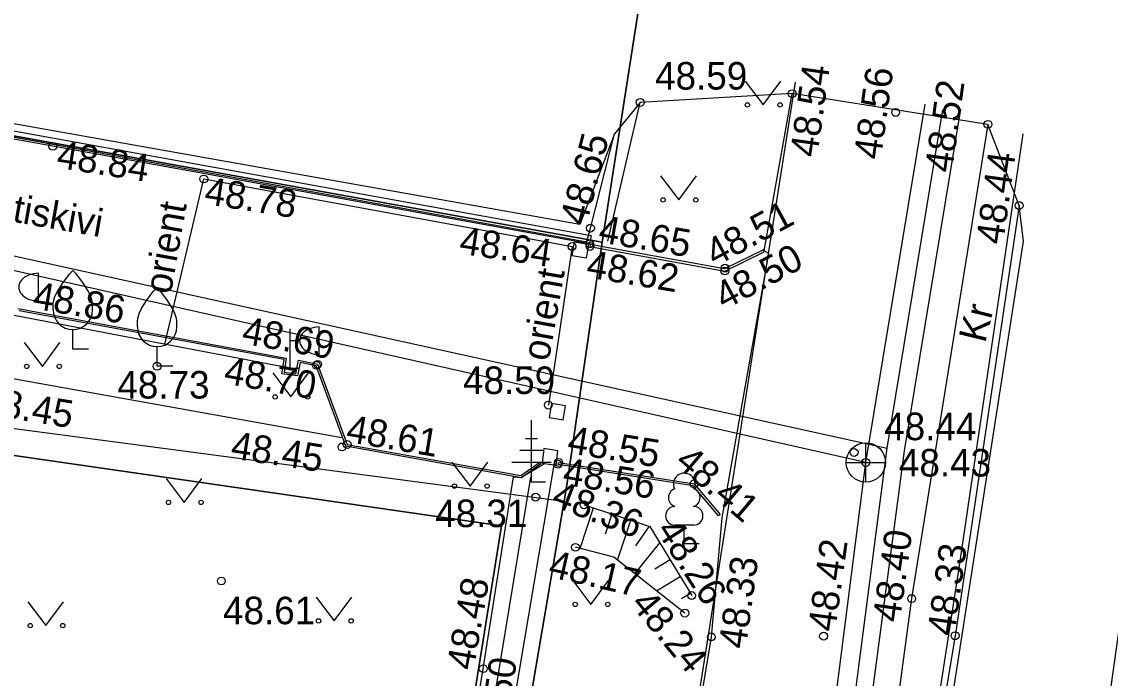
# Model space of a CAD drawing. Extents: x 640539 to 641242, y 6455746 to 6456171.
# Drawn here: x 641062.1 to 641089.78, y 6456034.93 to 6456051.61 of the extents above; entities that cross this region are included whole.
import ezdxf

# ---------------------------------------------------------------- set-up
doc = ezdxf.new("R2010")
doc.units = 0
for name, color, linetype in [('ABIJOONIS', 7, 'Continuous'), ('AED', 7, 'Continuous'), ('HALJASTUS', 7, 'Continuous'), ('KKAEV', 7, 'Continuous'), ('KORGUS-EH2000', 7, 'Continuous'), ('KPKAABEL', 7, 'Continuous'), ('KTRASS', 7, 'Continuous'), ('MOOTPIIR', 7, 'Continuous'), ('MPKAABEL', 7, 'Continuous'), ('PIIR', 7, 'Continuous'), ('POST', 7, 'Continuous'), ('PUU', 7, 'Continuous'), ('RAJATIS', 7, 'Continuous'), ('RELJEEF', 7, 'Continuous'), ('SITRASS', 7, 'Continuous'), ('TEE', 7, 'Continuous'), ('TTRASS', 7, 'Continuous'), ('VTRASS', 7, 'Continuous')]:
    doc.layers.add(name, color=color, linetype=linetype)

msp = doc.modelspace()

# ---------------------------------------------------------------- linework, layer by layer
at = {"layer": 'ABIJOONIS'}
msp.add_lwpolyline([(641014.706, 6456036.777), (641013.588, 6456036.966), (641011.417, 6456027.494), (641023.964, 6456025.633), (641042.9, 6456022.531), (641070.959, 6456017.992), (641074.302, 6456038.801), (641059.435, 6456040.942), (641055.698, 6456023.675), (641037.943, 6456026.593), (641024.486, 6456028.85), (641013.847, 6456031.373)], close=True, dxfattribs=at)
at = {"layer": 'AED'}
for points in [[(640989.599, 6456061.487), (640989.637, 6456061.693), (641003.88, 6456059.133), (641016.679, 6456056.886), (641025.061, 6456055.382), (641031.611, 6456054.238), (641042.984, 6456052.211), (641054.925, 6456050.085), (641062.931, 6456048.649), (641076.58, 6456046.172), (641076.542, 6456045.965), (641062.894, 6456048.442), (641054.888, 6456049.878), (641042.947, 6456052.004), (641031.574, 6456054.031), (641025.024, 6456055.175), (641016.643, 6456056.679), (641003.843, 6456058.926), (640989.599, 6456061.487)], [(641031.717, 6456054.083), (641042.663, 6456052.11), (641054.778, 6456049.975), (641076.474, 6456046.018), (641076.562, 6456046.363), (641077.173, 6456048.759)], [(641076.154, 6456046.015), (641076.509, 6456045.956), (641076.451, 6456045.604), (641076.096, 6456045.663), (641076.154, 6456046.015)], [(641053.315, 6456044.11), (641060.692, 6456042.751), (641070.243, 6456041.044)], [(641075.573, 6456041.903), (641075.515, 6456041.551), (641075.87, 6456041.492), (641075.928, 6456041.844), (641075.573, 6456041.903)], [(641075.378, 6456040.763), (641075.337, 6456040.393), (641075.694, 6456040.338), (641075.735, 6456040.708), (641075.378, 6456040.763)], [(641075.635, 6456040.347), (641074.369, 6456032.864), (641072.7, 6456022.913), (641071.415, 6456015.048), (641058.896, 6456015.289), (641048.803, 6456015.485), (641038.728, 6456015.581), (641028.656, 6456015.785), (641018.581, 6456015.937), (641008.493, 6456016.086), (640998.44, 6456016.234), (640990.858, 6456016.345), (640986.284, 6456016.431)]]:
    msp.add_lwpolyline(points, dxfattribs=at)
at = {"layer": 'HALJASTUS'}
for p, q in [((641080.492, 6456050.101), (641080.955, 6456049.494)), ((641080.955, 6456049.494), (641081.401, 6456050.101)), ((641077.001, 6456046.035), (641077.827, 6456049.557)), ((641078.346, 6456047.688), (641078.81, 6456047.081)), ((641078.81, 6456047.081), (641079.255, 6456047.688)), ((641062.166, 6456043.456), (641062.63, 6456042.85)), ((641062.63, 6456042.85), (641063.075, 6456043.456)), ((641068.483, 6456042.682), (641068.947, 6456042.075)), ((641068.947, 6456042.075), (641069.392, 6456042.682)), ((641073.042, 6456040.417), (641073.506, 6456039.81)), ((641073.506, 6456039.81), (641073.951, 6456040.417)), ((641065.772, 6456040), (641066.235, 6456039.393)), ((641066.235, 6456039.393), (641066.681, 6456040)), ((641076.112, 6456037.407), (641076.575, 6456036.801)), ((641076.575, 6456036.801), (641077.021, 6456037.407)), ((641062.256, 6456036.871), (641062.719, 6456036.264)), ((641062.719, 6456036.264), (641063.165, 6456036.871)), ((641069.586, 6456036.99), (641070.049, 6456036.384)), ((641070.049, 6456036.384), (641070.495, 6456036.99))]:
    msp.add_line(p, q, dxfattribs=at)
msp.add_lwpolyline([(641075.041, 6456040.037), (641074.173, 6456034.784), (641072.796, 6456026.363), (641071.053, 6456015.897)], dxfattribs=at)
for centre in [(641080.554, 6456049.494), (641081.383, 6456049.494), (641078.409, 6456047.081), (641079.238, 6456047.081), (641062.229, 6456042.85), (641063.058, 6456042.85), (641068.546, 6456042.075), (641069.375, 6456042.075), (641073.105, 6456039.81), (641073.934, 6456039.81), (641065.834, 6456039.393), (641066.663, 6456039.393), (641076.174, 6456036.801), (641077.003, 6456036.801), (641062.318, 6456036.264), (641063.147, 6456036.264), (641069.648, 6456036.384), (641070.477, 6456036.384)]:
    msp.add_circle(centre, 0.055, dxfattribs=at)
at = {"layer": 'KKAEV'}
for p, q in [((641083.564, 6456039.91), (641083.564, 6456040.91)), ((641083.064, 6456040.41), (641084.064, 6456040.41))]:
    msp.add_line(p, q, dxfattribs=at)
msp.add_circle((641083.564, 6456040.41), 0.5, dxfattribs=at)
at = {"layer": 'KORGUS-EH2000'}
for centre in [(641081.691, 6456049.78), (641077.827, 6456049.557), (641084.322, 6456049.303), (641086.667, 6456049), (641062.894, 6456048.442), (641066.731, 6456047.612), (641087.46, 6456046.937), (641076.562, 6456046.363), (641076.094, 6456045.896), (641076.542, 6456045.965), (641076.55, 6456045.898), (641079.978, 6456045.273), (641079.983, 6456045.347), (641065.544, 6456042.853), (641069.593, 6456042.878), (641069.626, 6456042.903), (641075.492, 6456041.866), (641070.246, 6456040.803), (641070.376, 6456040.866), (641083.266, 6456040.663), (641075.737, 6456040.364), (641075.752, 6456040.41), (641083.564, 6456040.41), (641079.196, 6456039.864), (641075.171, 6456039.527), (641076.4, 6456039.333), (641076.181, 6456038.253), (641067.177, 6456037.397), (641079.136, 6456037.027), (641084.729, 6456036.949), (641078.962, 6456036.581), (641079.636, 6456035.977), (641082.489, 6456035.994), (641085.833, 6456036.005), (641073.836, 6456035.168)]:
    msp.add_circle(centre, 0.1, dxfattribs=at)
at = {"layer": 'KPKAABEL'}
msp.add_lwpolyline([(641078.896, 6455990.886), (641079.578, 6455992.105), (641080.758, 6455996.387), (641081.48, 6456006.059), (641082.492, 6456015.578), (641085.93, 6456037.668), (641087.395, 6456047.609), (641087.564, 6456048.758)], dxfattribs=at)
at = {"layer": 'KTRASS'}
for p, q in [((641083.564, 6456040.41), (641085.076, 6456049.515)), ((641080.281, 6456014.801), (641083.564, 6456040.41))]:
    msp.add_line(p, q, dxfattribs=at)
for points in [[(641083.564, 6456040.41), (641055.059, 6456046.82), (641034.809, 6456050.426), (641034.649, 6456049.585)], [(641082.715, 6456014.755), (641081.779, 6456014.922), (641081.236, 6456015.689), (641082.565, 6456025.724), (641083.981, 6456036.414), (641084.549, 6456040.703), (641085.977, 6456049.382)]]:
    msp.add_lwpolyline(points, dxfattribs=at)
at = {"layer": 'MOOTPIIR'}
msp.add_lwpolyline([(641080.851, 6456004.91), (641081.164, 6456009.29), (641082.311, 6456015.339), (641084.59, 6456026.871), (641086.319, 6456037.985), (641087.57, 6456046.03), (641087.46, 6456046.937), (641086.667, 6456049), (641081.691, 6456049.78), (641077.827, 6456049.557), (641077.173, 6456048.759), (641076.292, 6456046.455), (641046.211, 6456051.804)], dxfattribs=at)
at = {"layer": 'MPKAABEL'}
for points in [[(641068.917, 6456042.806), (641061.776, 6456044.169), (641054.689, 6456045.44), (641047.518, 6456046.756), (641042.801, 6456047.527), (641040.106, 6456047.831)], [(641040.072, 6456047.635), (641042.643, 6456047.322), (641043.362, 6456046.297), (641043.995, 6456045.043), (641044.577, 6456044.171), (641056.204, 6456042.029), (641075.761, 6456039.44)], [(641065.745, 6456043.411), (641066.731, 6456047.612), (641076.094, 6456045.896), (641075.492, 6456041.866)]]:
    msp.add_lwpolyline(points, dxfattribs=at)
at = {"layer": 'PIIR'}
for points in [[(641096.35, 6456170.85), (641108.89, 6456168.73), (641103.15, 6456127.27), (641099.84, 6456103.49), (641095.82, 6456079.12), (641100.54, 6456078.26), (641154.17, 6456068.48), (641158.03, 6456064.92), (641154.87, 6456062.92), (641119.2, 6456071.06), (641095.11, 6456072.42), (641087.94, 6456021.55), (641086.43, 6456012.78), (641071.66, 6456014.53), (641075.96, 6456039.83), (641076.86, 6456046.01), (641080.79, 6456071.2), (641059.48, 6456075.36), (641034.66, 6456080.21), (641032.4, 6456086.36), (641044.64, 6456083.87), (641081.63, 6456076.66), (641086.17, 6456106.22), (641091.05, 6456135.39)], [(641076.86, 6456046.01), (641054.76, 6456050), (641059.48, 6456075.36), (641080.79, 6456071.2)], [(640981.25, 6456014.52), (640989.77, 6456061.16), (640996.07, 6456060.07), (641054.76, 6456050), (641076.86, 6456046.01), (641075.96, 6456039.83), (641071.66, 6456014.53), (641048.87, 6456017.91), (641018.09, 6456020.72)]]:
    msp.add_lwpolyline(points, close=True, dxfattribs=at)
at = {"layer": 'POST'}
for p, q in [((641062.526, 6456044.515), (641062.526, 6456045.215)), ((641068.917, 6456043.806), (641068.917, 6456042.806)), ((641069.667, 6456043.152), (641069.667, 6456043.852)), ((641069.167, 6456043.502), (641068.917, 6456043.502)), ((641068.667, 6456042.806), (641069.167, 6456042.806))]:
    msp.add_line(p, q, dxfattribs=at)
for centre in [(641062.526, 6456044.865), (641069.667, 6456043.502)]:
    msp.add_ellipse(centre, major_axis=(0.5, 0), ratio=0.7, start_param=1.570796, end_param=4.712389, dxfattribs=at)
at = {"layer": 'PUU'}
for p, q in [((641063.403, 6456043.285), (641063.403, 6456043.785)), ((641063.803, 6456043.285), (641063.403, 6456043.285)), ((641065.544, 6456042.853), (641065.544, 6456043.353)), ((641065.944, 6456042.853), (641065.544, 6456042.853)), ((641075.063, 6456039.909), (641075.063, 6456041.484)), ((641075.213, 6456041.009), (641074.913, 6456041.009)), ((641075.363, 6456040.709), (641074.763, 6456040.709)), ((641075.563, 6456040.409), (641074.563, 6456040.409)), ((641075.423, 6456039.909), (641075.063, 6456039.909)), ((641079.188, 6456038.817), (641078.708, 6456038.817)), ((641078.948, 6456038.342), (641078.948, 6456038.817)), ((641079.328, 6456038.342), (641078.948, 6456038.342))]:
    msp.add_line(p, q, dxfattribs=at)
for points in [[(641062.903, 6456044.285), (641062.903, 6456044.435), (641062.913, 6456044.5), (641062.948, 6456044.63), (641063.008, 6456044.75), (641063.153, 6456044.985), (641063.313, 6456045.19), (641063.403, 6456045.285)], [(641063.903, 6456044.285), (641063.903, 6456044.435), (641063.893, 6456044.5), (641063.858, 6456044.63), (641063.798, 6456044.75), (641063.653, 6456044.985), (641063.493, 6456045.19), (641063.403, 6456045.285)], [(641065.044, 6456043.853), (641065.044, 6456044.003), (641065.054, 6456044.068), (641065.089, 6456044.198), (641065.149, 6456044.318), (641065.294, 6456044.553), (641065.454, 6456044.758), (641065.544, 6456044.853)], [(641066.044, 6456043.853), (641066.044, 6456044.003), (641066.034, 6456044.068), (641065.999, 6456044.198), (641065.939, 6456044.318), (641065.794, 6456044.553), (641065.634, 6456044.758), (641065.544, 6456044.853)]]:
    msp.add_lwpolyline(points, dxfattribs=at)
for centre, radius, start, end in [((641063.403, 6456044.285), 0.5, 180, 0), ((641065.544, 6456043.853), 0.5, 180, 0), ((641078.948, 6456039.862), 0.277, 332.5799, 207.4201), ((641078.778, 6456039.515), 0.233, 109.0217, 253.1415), ((641079.118, 6456039.515), 0.233, 286.8508, 70.9859), ((641078.711, 6456039.054), 0.238, 90.0016, 269.3953), ((641079.185, 6456039.054), 0.238, 270.6047, 89.9984)]:
    msp.add_arc(centre, radius, start, end, dxfattribs=at)
at = {"layer": 'RAJATIS'}
msp.add_lwpolyline([(640985.162, 6456016.428), (640985.229, 6456017.333), (640995.494, 6456017.168), (641007.193, 6456017.015), (641020.832, 6456016.811), (641034.071, 6456016.576), (641046.353, 6456016.397), (641058.629, 6456016.184), (641070.658, 6456015.958), (641072.39, 6456026.455), (641073.836, 6456035.168), (641074.606, 6456040.047), (641074.789, 6456040.024), (641075.397, 6456040.384)], dxfattribs=at)
at = {"layer": 'RELJEEF'}
for p, q in [((641076.3, 6456038.222), (641076.638, 6456039.255)), ((641076.949, 6456038.598), (641077.113, 6456039.1)), ((641077.254, 6456037.922), (641077.588, 6456038.945)), ((641077.718, 6456038.292), (641078.063, 6456038.789)), ((641077.689, 6456037.581), (641078.327, 6456038.368)), ((641078.202, 6456037.709), (641078.585, 6456037.94)), ((641078.24, 6456037.148), (641078.844, 6456037.512)), ((641078.881, 6456036.951), (641079.102, 6456037.084))]:
    msp.add_line(p, q, dxfattribs=at)
for points in [[(641076.4, 6456039.333), (641078.076, 6456038.785), (641079.136, 6456037.027)], [(641078.962, 6456036.581), (641077.155, 6456038), (641076.181, 6456038.253)]]:
    msp.add_lwpolyline(points, dxfattribs=at)
at = {"layer": 'SITRASS'}
msp.add_line((641075.091, 6456007.619), (641081.777, 6456050.07), dxfattribs=at)
at = {"layer": 'TEE'}
for points in [[(641073.233, 6456003.059), (641073.479, 6456003.288), (641073.798, 6456003.84), (641075.454, 6456011.736), (641076.663, 6456018.094), (641079.636, 6456035.977), (641079.913, 6456039), (641081.096, 6456045.719), (641080.98, 6456045.783), (641081.691, 6456049.78)], [(641086.667, 6456049), (641084.729, 6456036.949), (641083.549, 6456028.221), (641081.673, 6456017.034)], [(641087.46, 6456046.937), (641085.833, 6456036.005), (641083.632, 6456022.847), (641080.924, 6456009.268), (641080.563, 6456005.562), (641080.224, 6456005.613), (641080.118, 6456005.546)], [(641080.982, 6456045.764), (641080.96, 6456045.809), (641079.971, 6456045.325), (641076.559, 6456045.947), (641076.55, 6456045.898), (641079.978, 6456045.273), (641080.982, 6456045.764)], [(641062, 6456044.319), (641068.828, 6456043.061), (641068.774, 6456042.704), (641069.074, 6456042.662), (641069.139, 6456043.005), (641069.626, 6456042.903), (641070.376, 6456040.866), (641074.793, 6456040.075), (641075.274, 6456040.417), (641075.303, 6456040.376), (641074.805, 6456040.022), (641070.339, 6456040.822), (641069.589, 6456042.86), (641069.179, 6456042.946), (641069.114, 6456042.606), (641068.717, 6456042.661), (641068.771, 6456043.021), (641062.038, 6456044.261)], [(641079.858, 6456039.084), (641079.82, 6456039.052), (641079.17, 6456039.818), (641075.744, 6456040.361), (641075.752, 6456040.41), (641079.196, 6456039.864), (641079.858, 6456039.084)]]:
    msp.add_lwpolyline(points, dxfattribs=at)
at = {"layer": 'TTRASS'}
msp.add_lwpolyline([(641014.706, 6456036.777), (641013.847, 6456031.373), (641024.486, 6456028.85), (641037.943, 6456026.593), (641055.698, 6456023.675), (641059.435, 6456040.942), (641074.302, 6456038.801), (641070.959, 6456017.992), (641042.9, 6456022.531), (641023.964, 6456025.633), (641011.417, 6456027.494), (641013.588, 6456036.966)], close=True, dxfattribs=at)
at = {"layer": 'VTRASS'}
for points in [[(641023.337, 6456054.108), (641030.584, 6456051.464), (641034.609, 6456050.673), (641055.121, 6456047.152), (641084.104, 6456040.769)], [(641076.716, 6455999.115), (641077.255, 6456000.854), (641078.886, 6456004.499), (641079.13, 6456005.044), (641079.857, 6456009.441), (641080.726, 6456014.718), (641084.104, 6456040.769), (641085.519, 6456049.367)]]:
    msp.add_lwpolyline(points, dxfattribs=at)

# ---------------------------------------------------------------- texts
at = {"layer": 'KORGUS-EH2000'}
for s, p in [('48.59', (641078.206, 6456049.884)), ('48.59', (641073.323, 6456042.148)), ('48.73', (641064.535, 6456042.033)), ('48.44', (641084.032, 6456040.975)), ('48.43', (641084.405, 6456040.052)), ('48.31', (641072.615, 6456038.766)), ('48.61', (641067.221, 6456036.298))]:
    msp.add_text(s, height=0.7, dxfattribs=at).set_placement(p)
for s, rotation, p in [('48.54', 82.0992, (641082.327, 6456048.144)), ('48.56', 82.0992, (641083.945, 6456048.084)), ('48.52', 82.0992, (641085.754, 6456047.752)), ('48.65', 75.5182, (641076.453, 6456046.394)), ('48.84', 351.0062, (641062.965, 6456047.902)), ('48.44', 82.0992, (641087.053, 6456045.927)), ('48.78', 351.0062, (641066.72, 6456046.982)), ('48.51', 28.355, (641079.731, 6456045.373)), ('48.65', 350.4634, (641076.74, 6456046.01)), ('48.64', 351.4851, (641073.203, 6456045.72)), ('48.50', 28.355, (641079.965, 6456044.271)), ('48.62', 350.4634, (641076.432, 6456045.12)), ('48.86', 350.4258, (641062.358, 6456044.323)), ('48.69', 349.9265, (641067.672, 6456043.437)), ('48.70', 349.9265, (641067.214, 6456042.421)), ('48.45', 350.8161, (641061.04, 6456041.652)), ('48.61', 350.4069, (641070.324, 6456040.937)), ('48.45', 351.3738, (641067.392, 6456040.516)), ('48.55', 350.901, (641075.949, 6456040.652)), ('48.41', 319.6583, (641078.678, 6456040.364)), ('48.56', 350.901, (641075.833, 6456039.849)), ('48.36', 338.5836, (641075.538, 6456039.325)), ('48.26', 302.6806, (641078.215, 6456038.692)), ('48.40', 82.0992, (641084.427, 6456036.326)), ('48.42', 82.0992, (641082.783, 6456036.087)), ('48.17', 347.1523, (641075.462, 6456037.509)), ('48.33', 82.0992, (641085.814, 6456035.978)), ('48.33', 82.0992, (641080.511, 6456035.652)), ('48.48', 80.2382, (641073.593, 6456035.107)), ('48.24', 309.6678, (641077.559, 6456036.804)), ('48.50', 81.3196, (641074.346, 6456033.085))]:
    msp.add_text(s, height=0.7, rotation=rotation, dxfattribs=at).set_placement(p)
at = {"layer": 'MPKAABEL'}
for p in [(641065.891, 6456044.661), (641075.501, 6456042.962)]:
    msp.add_text('orient', height=0.7, rotation=79.9086, dxfattribs=at).set_placement(p)
at = {"layer": 'TEE'}
for s, rotation, p in [('sillutiskivi', 350.0316, (641060.259, 6456046.809)), ('Kr', 76.0717, (641086.597, 6456043.423))]:
    msp.add_text(s, height=0.7, rotation=rotation, dxfattribs=at).set_placement(p)

doc.saveas('drawing.dxf')
